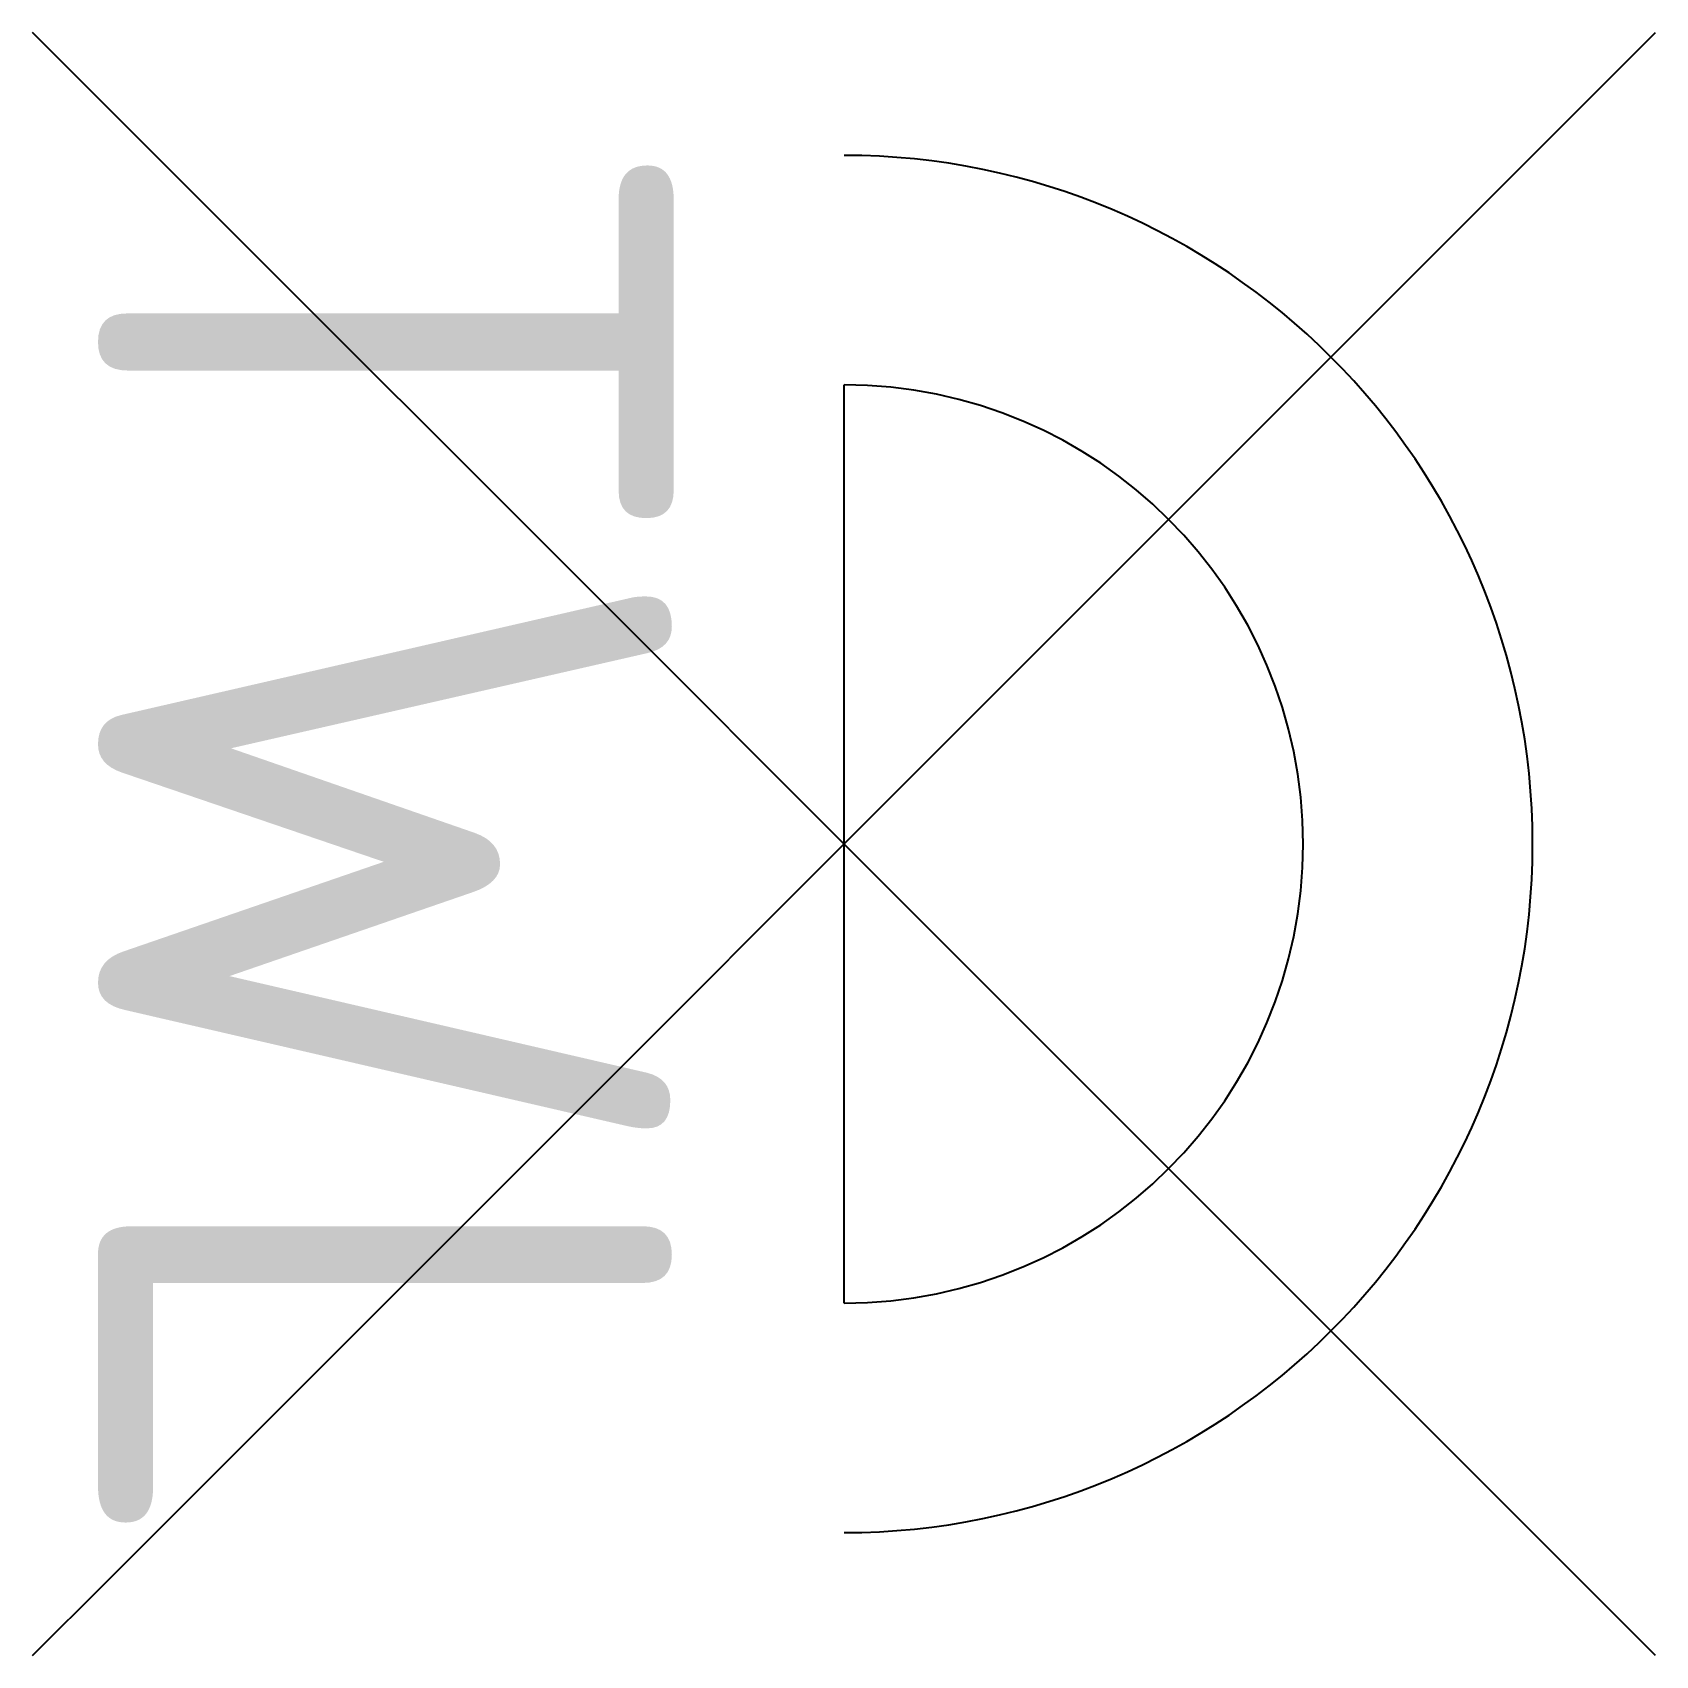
# Model space of a CAD drawing. Header units: metres. Extents: x -1.31 to 0.11, y -0.71 to 0.71.
import ezdxf

# ---------------------------------------------------------------- set-up
doc = ezdxf.new("R2010")
doc.units = ezdxf.units.M
doc.styles.add('NLCS-ISO', font='NLCS-ISO.ttf')

msp = doc.modelspace()

# ---------------------------------------------------------------- linework, layer by layer
msp.add_line((-0.6, -0.4), (-0.6, 0.4))
for radius in [0.6, 0.4]:
    msp.add_arc((-0.6, 0), radius, 270, 90)

# ---------------------------------------------------------------- texts
at = {"insert": (-0.75, 0), "char_height": 0.5, "attachment_point": 2, "rotation": 270, "line_spacing_factor": 0.85, "style": 'NLCS-ISO', "bg_fill": 3, "box_fill_scale": 1.1, "bg_fill_color": 7, "bg_fill_transparency": 0}
msp.add_mtext('TWL', dxfattribs=at)

# ---------------------------------------------------------------- next in the draw order: linework, layer by layer
for p, q in [((-1.3071, -0.7071), (0.1071, 0.7071)), ((0.1071, -0.7071), (-1.3071, 0.7071))]:
    msp.add_line(p, q)

doc.saveas('drawing.dxf')
